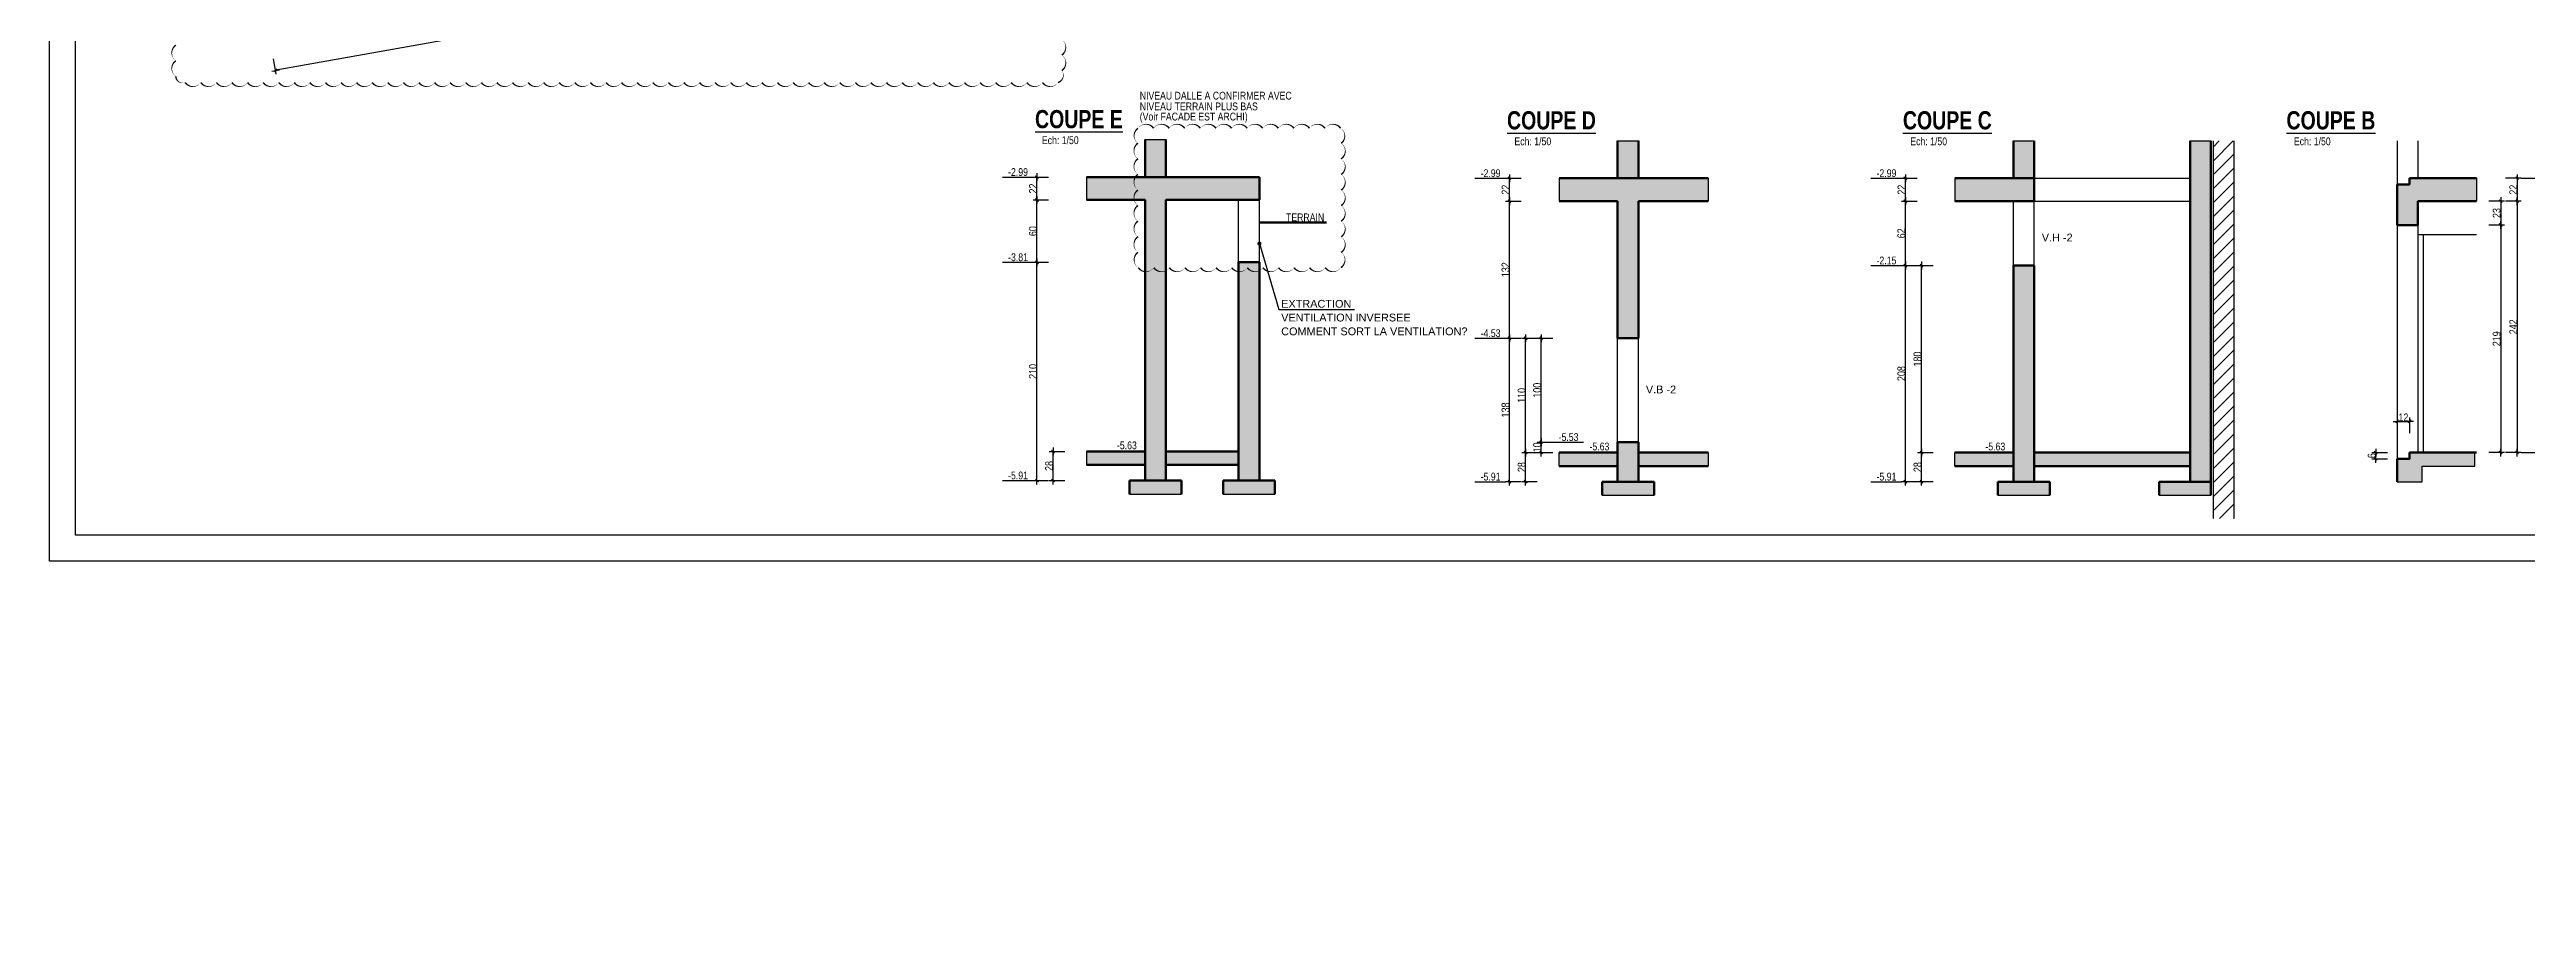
# Model space of a CAD drawing. Header units: millimetres. Extents: x -1921 to 5237, y 0 to 8595.
# Drawn here: x -1921 to 2846, y 0 to 1684 of the extents above; entities that cross this region are included whole.
import ezdxf
from ezdxf.enums import TextEntityAlignment as Align

# ---------------------------------------------------------------- set-up
doc = ezdxf.new("R2010")
doc.units = ezdxf.units.MM
for name, color, linetype in [('01_Cad_2', 5, 'Continuous'), ('01_cote_gen', 4, 'Continuous'), ('01_linteaux', 2, 'Continuous'), ('01_poch_BN', 9, 'Continuous'), ('01_poch_murs', 253, 'Continuous'), ('01_texte', 230, 'Continuous'), ('AA_COTES', 2, 'Continuous')]:
    doc.layers.add(name, color=color, linetype=linetype)
doc.layers.add('01_murs_coup', color=5, linetype='Continuous', lineweight=60)
doc.styles.add('ARIAL', font='arial.ttf')
doc.styles.add('impact', font='impact.ttf')
doc.styles.add('MATTE_TXT', font='arial.ttf')
doc.styles.add('STYLE2', font='ARIALN.TTF')
doc.dimstyles.new('JB25', dxfattribs={"dimscale": 0.1, "dimtxt": 150, "dimasz": 15, "dimexe": 0.1, "dimexo": 0.1, "dimgap": 0.09, "dimtad": 1, "dimdec": 1, "dimlfac": 0.5, "dimdsep": 46, "dimtxsty": 'STYLE2', "dimblk1": 'BOND_G', "dimblk2": 'BOND_D', "dimsah": 1, "dimcen": 1.5, "dimdle": 0.01, "dimse1": 1, "dimse2": 1, "dimclrd": 4, "dimclre": 2, "dimclrt": 6, "dimazin": 2, "dimtfac": 2.333333, "dimtdec": 1, "dimtix": 1, "dimtmove": 2, "dimatfit": 3, "dimldrblk": 'BOND_G', "dimfxl": 1, "dimtolj": 1, "dimtzin": 0, "dimarcsym": 0})
doc.dimstyles.new('JB50', dxfattribs={"dimscale": 0.1, "dimtxt": 150, "dimasz": 15, "dimexe": 0.1, "dimexo": 0.1, "dimgap": 0.09, "dimtad": 1, "dimdec": 1, "dimdsep": 46, "dimtxsty": 'STYLE2', "dimblk1": 'BOND_G', "dimblk2": 'BOND_D', "dimsah": 1, "dimcen": 1.5, "dimdle": 0.01, "dimse1": 1, "dimse2": 1, "dimclrd": 4, "dimclre": 2, "dimclrt": 6, "dimazin": 2, "dimtfac": 2.333333, "dimtdec": 1, "dimtix": 1, "dimtmove": 2, "dimatfit": 3, "dimldrblk": 'BOND_G', "dimfxl": 1, "dimtolj": 1, "dimtzin": 0, "dimarcsym": 0})

# ---------------------------------------------------------------- blocks, each defined once
blk = doc.blocks.new('BOND_G')
at = {"layer": 'AA_COTES', "color": 0}
for p, q in [((5, 0), (-5, 0)), ((1.8, 1.8), (-1.8, -1.8)), ((0, -5), (0, 15))]:
    blk.add_line(p, q, dxfattribs=at)
blk = doc.blocks.new('BOND_D')
at = {"layer": 'AA_COTES', "color": 0}
for p, q in [((5, 0), (-5, 0)), ((-1.8, -1.8), (1.8, 1.8)), ((0, 5), (0, -15))]:
    blk.add_line(p, q, dxfattribs=at)
blk = doc.blocks.new('*D293')
at = {"layer": '01_cote_gen', "color": 4, "lineweight": -2, "transparency": 16777216}
blk.add_line((-586, 1804.5), (-1484.8, 1644.1), dxfattribs=at)
at = {"layer": 'DEFPOINTS', "color": 0}
for p in [(-596.7, 1873), (-1498.5, 1712), (-1486.3, 1643.8)]:
    blk.add_point(p, dxfattribs=at)
at = {"layer": '01_cote_gen', "color": 4, "lineweight": -2, "transparency": 16777216, "xscale": 1.5, "yscale": 1.5, "zscale": 1.5}
for name, p, rotation in [('BOND_G', (-584.5, 1804.7), 10.11701883035009), ('BOND_D', (-1486.3, 1643.8), 190.11701883035)]:
    blk.add_blockref(name, p, dxfattribs=dict(at, rotation=rotation))
at = {"layer": '01_cote_gen', "color": 6, "transparency": 16777216, "insert": (-1036.7, 1731.8), "char_height": 15, "attachment_point": 5, "rotation": 10.117, "style": 'STYLE2'}
blk.add_mtext('\\A1;916', dxfattribs=at)
blk = doc.blocks.new('*D666')
at = {"layer": '01_cote_gen', "color": 4, "lineweight": -2, "transparency": 16777216}
blk.add_line((1681.7, 909.8), (1681.7, 1266.8), dxfattribs=at)
at = {"layer": 'DEFPOINTS', "color": 0}
for p in [(1681.7, 1268.3), (1858.9, 1268.3), (1858.9, 908.3)]:
    blk.add_point(p, dxfattribs=at)
at = {"layer": '01_cote_gen', "color": 4, "lineweight": -2, "transparency": 16777216, "xscale": 1.5, "yscale": 1.5, "zscale": 1.5}
for name, p, rotation in [('BOND_D', (1681.7, 1268.3), 90), ('BOND_G', (1681.7, 908.3), 270)]:
    blk.add_blockref(name, p, dxfattribs=dict(at, rotation=rotation))
at = {"layer": '01_cote_gen', "color": 6, "transparency": 16777216, "insert": (1674.1, 1088.3), "char_height": 15, "attachment_point": 5, "rotation": 90, "style": 'STYLE2'}
blk.add_mtext('\\A1;180', dxfattribs=at)
blk = doc.blocks.new('*D667')
at = {"layer": '01_cote_gen', "color": 4, "lineweight": -2, "transparency": 16777216}
blk.add_line((1650.7, 1269.8), (1650.7, 1390.8), dxfattribs=at)
at = {"layer": 'DEFPOINTS', "color": 0}
for p in [(1650.7, 1392.3), (1737.5, 1392.3), (1673.2, 1268.3)]:
    blk.add_point(p, dxfattribs=at)
at = {"layer": '01_cote_gen', "color": 4, "lineweight": -2, "transparency": 16777216, "xscale": 1.5, "yscale": 1.5, "zscale": 1.5}
for name, p, rotation in [('BOND_D', (1650.7, 1392.3), 90), ('BOND_G', (1650.7, 1268.3), 270)]:
    blk.add_blockref(name, p, dxfattribs=dict(at, rotation=rotation))
at = {"layer": '01_cote_gen', "color": 6, "transparency": 16777216, "insert": (1643, 1330.3), "char_height": 15, "attachment_point": 5, "rotation": 90, "style": 'STYLE2'}
blk.add_mtext('\\A1;62', dxfattribs=at)
blk = doc.blocks.new('*D668')
at = {"layer": '01_cote_gen', "color": 4, "lineweight": -2, "transparency": 16777216}
blk.add_line((1681.7, 853.8), (1681.7, 906.8), dxfattribs=at)
at = {"layer": 'DEFPOINTS', "color": 0}
for p in [(1681.7, 908.3), (1858.9, 908.3), (1858.9, 852.3)]:
    blk.add_point(p, dxfattribs=at)
at = {"layer": '01_cote_gen', "color": 4, "lineweight": -2, "transparency": 16777216, "xscale": 1.5, "yscale": 1.5, "zscale": 1.5}
for name, p, rotation in [('BOND_D', (1681.7, 908.3), 90), ('BOND_G', (1681.7, 852.3), 270)]:
    blk.add_blockref(name, p, dxfattribs=dict(at, rotation=rotation))
at = {"layer": '01_cote_gen', "color": 6, "transparency": 16777216, "insert": (1674.1, 880.3), "char_height": 15, "attachment_point": 5, "rotation": 90, "style": 'STYLE2'}
blk.add_mtext('\\A1;28', dxfattribs=at)
blk = doc.blocks.new('*D669')
at = {"layer": '01_cote_gen', "color": 4, "lineweight": -2, "transparency": 16777216}
blk.add_line((1650.7, 853.8), (1650.7, 1266.8), dxfattribs=at)
at = {"layer": 'DEFPOINTS', "color": 0}
for p in [(1650.7, 1268.3), (1858.9, 1268.3), (1828.9, 852.3)]:
    blk.add_point(p, dxfattribs=at)
at = {"layer": '01_cote_gen', "color": 4, "lineweight": -2, "transparency": 16777216, "xscale": 1.5, "yscale": 1.5, "zscale": 1.5}
for name, p, rotation in [('BOND_D', (1650.7, 1268.3), 90), ('BOND_G', (1650.7, 852.3), 270)]:
    blk.add_blockref(name, p, dxfattribs=dict(at, rotation=rotation))
at = {"layer": '01_cote_gen', "color": 6, "transparency": 16777216, "insert": (1643, 1060.3), "char_height": 15, "attachment_point": 5, "rotation": 90, "style": 'STYLE2'}
blk.add_mtext('\\A1;208', dxfattribs=at)
blk = doc.blocks.new('*D670')
at = {"layer": '01_cote_gen', "color": 4, "lineweight": -2, "transparency": 16777216}
blk.add_line((1650.7, 1393.8), (1650.7, 1434.8), dxfattribs=at)
at = {"layer": 'DEFPOINTS', "color": 0}
for p in [(1650.7, 1436.3), (1746.2, 1436.3), (1746.2, 1392.3)]:
    blk.add_point(p, dxfattribs=at)
at = {"layer": '01_cote_gen', "color": 4, "lineweight": -2, "transparency": 16777216, "xscale": 1.5, "yscale": 1.5, "zscale": 1.5}
for name, p, rotation in [('BOND_D', (1650.7, 1436.3), 90), ('BOND_G', (1650.7, 1392.3), 270)]:
    blk.add_blockref(name, p, dxfattribs=dict(at, rotation=rotation))
at = {"layer": '01_cote_gen', "color": 6, "transparency": 16777216, "insert": (1643.2, 1414.3), "char_height": 15, "attachment_point": 5, "rotation": 90, "style": 'STYLE2'}
blk.add_mtext('\\A1;22', dxfattribs=at)
blk = doc.blocks.new('*D671')
at = {"layer": '01_cote_gen', "color": 4, "lineweight": -2, "transparency": 16777216}
blk.add_line((2828.3, 1434.8), (2828.3, 1393.8), dxfattribs=at)
at = {"layer": 'DEFPOINTS', "color": 0}
for p in [(2749.9, 1436.3), (2749.9, 1392.3), (2828.3, 1392.3)]:
    blk.add_point(p, dxfattribs=at)
at = {"layer": '01_cote_gen', "color": 4, "lineweight": -2, "transparency": 16777216, "xscale": 1.5, "yscale": 1.5, "zscale": 1.5}
for name, p, rotation in [('BOND_G', (2828.3, 1436.3), 90), ('BOND_D', (2828.3, 1392.3), 270)]:
    blk.add_blockref(name, p, dxfattribs=dict(at, rotation=rotation))
at = {"layer": '01_cote_gen', "color": 6, "transparency": 16777216, "insert": (2820.8, 1414.3), "char_height": 15, "attachment_point": 5, "rotation": 90, "style": 'STYLE2'}
blk.add_mtext('\\A1;22', dxfattribs=at)
blk = doc.blocks.new('*D672')
at = {"layer": '01_cote_gen', "color": 4, "lineweight": -2, "transparency": 16777216}
blk.add_line((2828.3, 1390.8), (2828.3, 909.8), dxfattribs=at)
at = {"layer": 'DEFPOINTS', "color": 0}
for p in [(2805.8, 1392.3), (2749.9, 908.3), (2828.3, 908.3)]:
    blk.add_point(p, dxfattribs=at)
at = {"layer": '01_cote_gen', "color": 4, "lineweight": -2, "transparency": 16777216, "xscale": 1.5, "yscale": 1.5, "zscale": 1.5}
for name, p, rotation in [('BOND_G', (2828.3, 1392.3), 90), ('BOND_D', (2828.3, 908.3), 270)]:
    blk.add_blockref(name, p, dxfattribs=dict(at, rotation=rotation))
at = {"layer": '01_cote_gen', "color": 6, "transparency": 16777216, "insert": (2820.8, 1150.3), "char_height": 15, "attachment_point": 5, "rotation": 90, "style": 'STYLE2'}
blk.add_mtext('\\A1;242', dxfattribs=at)
blk = doc.blocks.new('*D673')
at = {"layer": '01_cote_gen', "color": 4, "lineweight": -2, "transparency": 16777216}
blk.add_line((2796.5, 1390.8), (2796.5, 1347.8), dxfattribs=at)
at = {"layer": 'DEFPOINTS', "color": 0}
for p in [(2637.2, 1392.3), (2637.2, 1346.3), (2796.5, 1346.3)]:
    blk.add_point(p, dxfattribs=at)
at = {"layer": '01_cote_gen', "color": 4, "lineweight": -2, "transparency": 16777216, "xscale": 1.5, "yscale": 1.5, "zscale": 1.5}
for name, p, rotation in [('BOND_G', (2796.5, 1392.3), 90), ('BOND_D', (2796.5, 1346.3), 270)]:
    blk.add_blockref(name, p, dxfattribs=dict(at, rotation=rotation))
at = {"layer": '01_cote_gen', "color": 6, "transparency": 16777216, "insert": (2788.8, 1369.3), "char_height": 15, "attachment_point": 5, "rotation": 90, "style": 'STYLE2'}
blk.add_mtext('\\A1;23', dxfattribs=at)
blk = doc.blocks.new('*D674')
at = {"layer": '01_cote_gen', "color": 4, "lineweight": -2, "transparency": 16777216}
blk.add_line((2796.5, 1344.8), (2796.5, 909.8), dxfattribs=at)
at = {"layer": 'DEFPOINTS', "color": 0}
for p in [(2774, 1346.3), (2749.9, 908.3), (2796.5, 908.3)]:
    blk.add_point(p, dxfattribs=at)
at = {"layer": '01_cote_gen', "color": 4, "lineweight": -2, "transparency": 16777216, "xscale": 1.5, "yscale": 1.5, "zscale": 1.5}
for name, p, rotation in [('BOND_G', (2796.5, 1346.3), 90), ('BOND_D', (2796.5, 908.3), 270)]:
    blk.add_blockref(name, p, dxfattribs=dict(at, rotation=rotation))
at = {"layer": '01_cote_gen', "color": 6, "transparency": 16777216, "insert": (2788.8, 1127.3), "char_height": 15, "attachment_point": 5, "rotation": 90, "style": 'STYLE2'}
blk.add_mtext('\\A1;219', dxfattribs=at)
blk = doc.blocks.new('*D675')
at = {"layer": '01_cote_gen', "color": 4, "lineweight": -2, "transparency": 16777216}
blk.add_line((2598.7, 968.4), (2619.7, 968.4), dxfattribs=at)
at = {"layer": 'DEFPOINTS', "color": 0}
for p in [(2621.2, 968.4), (2621.2, 908.3), (2597.2, 896.3)]:
    blk.add_point(p, dxfattribs=at)
at = {"layer": '01_cote_gen', "color": 4, "lineweight": -2, "transparency": 16777216, "xscale": 1.5, "yscale": 1.5, "zscale": 1.5, "rotation": 180}
blk.add_blockref('BOND_G', (2597.2, 968.4), dxfattribs=at)
at = {"layer": '01_cote_gen', "color": 4, "lineweight": -2, "transparency": 16777216, "xscale": 1.5, "yscale": 1.5, "zscale": 1.5}
blk.add_blockref('BOND_D', (2621.2, 968.4), dxfattribs=at)
at = {"layer": '01_cote_gen', "color": 6, "transparency": 16777216, "insert": (2609.2, 976), "char_height": 15, "attachment_point": 5, "style": 'STYLE2'}
blk.add_mtext('\\A1;12', dxfattribs=at)
blk = doc.blocks.new('*D676')
at = {"layer": '01_cote_gen', "color": 4, "lineweight": -2, "transparency": 16777216}
blk.add_line((2556, 897.8), (2556, 906.8), dxfattribs=at)
at = {"layer": 'DEFPOINTS', "color": 0}
for p in [(2556, 908.3), (2621.2, 908.3), (2621.2, 896.3)]:
    blk.add_point(p, dxfattribs=at)
at = {"layer": '01_cote_gen', "color": 4, "lineweight": -2, "transparency": 16777216, "xscale": 1.5, "yscale": 1.5, "zscale": 1.5}
for name, p, rotation in [('BOND_D', (2556, 908.3), 90), ('BOND_G', (2556, 896.3), 270)]:
    blk.add_blockref(name, p, dxfattribs=dict(at, rotation=rotation))
at = {"layer": '01_cote_gen', "color": 6, "transparency": 16777216, "insert": (2548.3, 902.3), "char_height": 15, "attachment_point": 5, "rotation": 90, "style": 'STYLE2'}
blk.add_mtext('\\A1;6', dxfattribs=at)
blk = doc.blocks.new('*D679')
at = {"layer": '01_cote_gen', "color": 4, "lineweight": -2, "transparency": 16777216}
blk.add_line((919.8, 909.8), (919.8, 1126.8), dxfattribs=at)
at = {"layer": 'DEFPOINTS', "color": 0}
for p in [(919.8, 1128.3), (1096.9, 1128.3), (1096.9, 908.3)]:
    blk.add_point(p, dxfattribs=at)
at = {"layer": '01_cote_gen', "color": 4, "lineweight": -2, "transparency": 16777216, "xscale": 1.5, "yscale": 1.5, "zscale": 1.5}
for name, p, rotation in [('BOND_D', (919.8, 1128.3), 90), ('BOND_G', (919.8, 908.3), 270)]:
    blk.add_blockref(name, p, dxfattribs=dict(at, rotation=rotation))
at = {"layer": '01_cote_gen', "color": 6, "transparency": 16777216, "insert": (912.1, 1018.3), "char_height": 15, "attachment_point": 5, "rotation": 90, "style": 'STYLE2'}
blk.add_mtext('\\A1;110', dxfattribs=at)
blk = doc.blocks.new('*D680')
at = {"layer": '01_cote_gen', "color": 4, "lineweight": -2, "transparency": 16777216}
blk.add_line((888.8, 1129.8), (888.8, 1390.8), dxfattribs=at)
at = {"layer": 'DEFPOINTS', "color": 0}
for p in [(888.8, 1392.3), (975.6, 1392.3), (911.3, 1128.3)]:
    blk.add_point(p, dxfattribs=at)
at = {"layer": '01_cote_gen', "color": 4, "lineweight": -2, "transparency": 16777216, "xscale": 1.5, "yscale": 1.5, "zscale": 1.5}
for name, p, rotation in [('BOND_D', (888.8, 1392.3), 90), ('BOND_G', (888.8, 1128.3), 270)]:
    blk.add_blockref(name, p, dxfattribs=dict(at, rotation=rotation))
at = {"layer": '01_cote_gen', "color": 6, "transparency": 16777216, "insert": (881.1, 1260.3), "char_height": 15, "attachment_point": 5, "rotation": 90, "style": 'STYLE2'}
blk.add_mtext('\\A1;132', dxfattribs=at)
blk = doc.blocks.new('*D681')
at = {"layer": '01_cote_gen', "color": 4, "lineweight": -2, "transparency": 16777216}
blk.add_line((919.8, 853.8), (919.8, 906.8), dxfattribs=at)
at = {"layer": 'DEFPOINTS', "color": 0}
for p in [(919.8, 908.3), (1096.9, 908.3), (1096.9, 852.3)]:
    blk.add_point(p, dxfattribs=at)
at = {"layer": '01_cote_gen', "color": 4, "lineweight": -2, "transparency": 16777216, "xscale": 1.5, "yscale": 1.5, "zscale": 1.5}
for name, p, rotation in [('BOND_D', (919.8, 908.3), 90), ('BOND_G', (919.8, 852.3), 270)]:
    blk.add_blockref(name, p, dxfattribs=dict(at, rotation=rotation))
at = {"layer": '01_cote_gen', "color": 6, "transparency": 16777216, "insert": (912.1, 880.3), "char_height": 15, "attachment_point": 5, "rotation": 90, "style": 'STYLE2'}
blk.add_mtext('\\A1;28', dxfattribs=at)
blk = doc.blocks.new('*D682')
at = {"layer": '01_cote_gen', "color": 4, "lineweight": -2, "transparency": 16777216}
blk.add_line((888.8, 853.8), (888.8, 1126.8), dxfattribs=at)
at = {"layer": 'DEFPOINTS', "color": 0}
for p in [(888.8, 1128.3), (1096.9, 1128.3), (1066.9, 852.3)]:
    blk.add_point(p, dxfattribs=at)
at = {"layer": '01_cote_gen', "color": 4, "lineweight": -2, "transparency": 16777216, "xscale": 1.5, "yscale": 1.5, "zscale": 1.5}
for name, p, rotation in [('BOND_D', (888.8, 1128.3), 90), ('BOND_G', (888.8, 852.3), 270)]:
    blk.add_blockref(name, p, dxfattribs=dict(at, rotation=rotation))
at = {"layer": '01_cote_gen', "color": 6, "transparency": 16777216, "insert": (881.1, 990.3), "char_height": 15, "attachment_point": 5, "rotation": 90, "style": 'STYLE2'}
blk.add_mtext('\\A1;138', dxfattribs=at)
blk = doc.blocks.new('*D683')
at = {"layer": '01_cote_gen', "color": 4, "lineweight": -2, "transparency": 16777216}
blk.add_line((888.8, 1393.8), (888.8, 1434.8), dxfattribs=at)
at = {"layer": 'DEFPOINTS', "color": 0}
for p in [(888.8, 1436.3), (984.2, 1436.3), (984.2, 1392.3)]:
    blk.add_point(p, dxfattribs=at)
at = {"layer": '01_cote_gen', "color": 4, "lineweight": -2, "transparency": 16777216, "xscale": 1.5, "yscale": 1.5, "zscale": 1.5}
for name, p, rotation in [('BOND_D', (888.8, 1436.3), 90), ('BOND_G', (888.8, 1392.3), 270)]:
    blk.add_blockref(name, p, dxfattribs=dict(at, rotation=rotation))
at = {"layer": '01_cote_gen', "color": 6, "transparency": 16777216, "insert": (881.2, 1414.3), "char_height": 15, "attachment_point": 5, "rotation": 90, "style": 'STYLE2'}
blk.add_mtext('\\A1;22', dxfattribs=at)
blk = doc.blocks.new('*D684')
at = {"layer": '01_cote_gen', "color": 4, "lineweight": -2, "transparency": 16777216}
blk.add_line((949.7, 909.8), (949.7, 926.8), dxfattribs=at)
at = {"layer": 'DEFPOINTS', "color": 0}
for p in [(949.7, 928.3), (1030.6, 908.3), (1096.9, 928.3)]:
    blk.add_point(p, dxfattribs=at)
at = {"layer": '01_cote_gen', "color": 4, "lineweight": -2, "transparency": 16777216, "xscale": 1.5, "yscale": 1.5, "zscale": 1.5}
for name, p, rotation in [('BOND_D', (949.7, 928.3), 90), ('BOND_G', (949.7, 908.3), 270)]:
    blk.add_blockref(name, p, dxfattribs=dict(at, rotation=rotation))
at = {"layer": '01_cote_gen', "color": 6, "transparency": 16777216, "insert": (942, 918.3), "char_height": 15, "attachment_point": 5, "rotation": 90, "style": 'STYLE2'}
blk.add_mtext('\\A1;10', dxfattribs=at)
blk = doc.blocks.new('*D685')
at = {"layer": '01_cote_gen', "color": 4, "lineweight": -2, "transparency": 16777216}
blk.add_line((949.7, 929.8), (949.7, 1126.8), dxfattribs=at)
at = {"layer": 'DEFPOINTS', "color": 0}
for p in [(942.3, 1128.3), (949.7, 1128.3), (972.2, 928.3)]:
    blk.add_point(p, dxfattribs=at)
at = {"layer": '01_cote_gen', "color": 4, "lineweight": -2, "transparency": 16777216, "xscale": 1.5, "yscale": 1.5, "zscale": 1.5}
for name, p, rotation in [('BOND_D', (949.7, 1128.3), 90), ('BOND_G', (949.7, 928.3), 270)]:
    blk.add_blockref(name, p, dxfattribs=dict(at, rotation=rotation))
at = {"layer": '01_cote_gen', "color": 6, "transparency": 16777216, "insert": (942, 1028.3), "char_height": 15, "attachment_point": 5, "rotation": 90, "style": 'STYLE2'}
blk.add_mtext('\\A1;100', dxfattribs=at)
blk = doc.blocks.new('*D686')
at = {"layer": '01_cote_gen', "color": 4, "lineweight": -2, "transparency": 16777216}
blk.add_line((-20.8, 1276), (-20.8, 1393), dxfattribs=at)
at = {"layer": 'DEFPOINTS', "color": 0}
for p in [(-20.8, 1394.5), (66, 1394.5), (1.7, 1274.5)]:
    blk.add_point(p, dxfattribs=at)
at = {"layer": '01_cote_gen', "color": 4, "lineweight": -2, "transparency": 16777216, "xscale": 1.5, "yscale": 1.5, "zscale": 1.5}
for name, p, rotation in [('BOND_D', (-20.8, 1394.5), 90), ('BOND_G', (-20.8, 1274.5), 270)]:
    blk.add_blockref(name, p, dxfattribs=dict(at, rotation=rotation))
at = {"layer": '01_cote_gen', "color": 6, "transparency": 16777216, "insert": (-28.5, 1334.5), "char_height": 15, "attachment_point": 5, "rotation": 90, "style": 'STYLE2'}
blk.add_mtext('\\A1;60', dxfattribs=at)
blk = doc.blocks.new('*D687')
at = {"layer": '01_cote_gen', "color": 4, "lineweight": -2, "transparency": 16777216}
blk.add_line((10.2, 856), (10.2, 909), dxfattribs=at)
at = {"layer": 'DEFPOINTS', "color": 0}
for p in [(10.2, 910.5), (187.4, 910.5), (187.4, 854.5)]:
    blk.add_point(p, dxfattribs=at)
at = {"layer": '01_cote_gen', "color": 4, "lineweight": -2, "transparency": 16777216, "xscale": 1.5, "yscale": 1.5, "zscale": 1.5}
for name, p, rotation in [('BOND_D', (10.2, 910.5), 90), ('BOND_G', (10.2, 854.5), 270)]:
    blk.add_blockref(name, p, dxfattribs=dict(at, rotation=rotation))
at = {"layer": '01_cote_gen', "color": 6, "transparency": 16777216, "insert": (2.6, 882.5), "char_height": 15, "attachment_point": 5, "rotation": 90, "style": 'STYLE2'}
blk.add_mtext('\\A1;28', dxfattribs=at)
blk = doc.blocks.new('*D688')
at = {"layer": '01_cote_gen', "color": 4, "lineweight": -2, "transparency": 16777216}
blk.add_line((-20.8, 856), (-20.8, 1273), dxfattribs=at)
at = {"layer": 'DEFPOINTS', "color": 0}
for p in [(-20.8, 1274.5), (187.4, 1274.5), (157.4, 854.5)]:
    blk.add_point(p, dxfattribs=at)
at = {"layer": '01_cote_gen', "color": 4, "lineweight": -2, "transparency": 16777216, "xscale": 1.5, "yscale": 1.5, "zscale": 1.5}
for name, p, rotation in [('BOND_D', (-20.8, 1274.5), 90), ('BOND_G', (-20.8, 854.5), 270)]:
    blk.add_blockref(name, p, dxfattribs=dict(at, rotation=rotation))
at = {"layer": '01_cote_gen', "color": 6, "transparency": 16777216, "insert": (-28.5, 1064.5), "char_height": 15, "attachment_point": 5, "rotation": 90, "style": 'STYLE2'}
blk.add_mtext('\\A1;210', dxfattribs=at)
blk = doc.blocks.new('*D689')
at = {"layer": '01_cote_gen', "color": 4, "lineweight": -2, "transparency": 16777216}
blk.add_line((-20.8, 1396), (-20.8, 1437), dxfattribs=at)
at = {"layer": 'DEFPOINTS', "color": 0}
for p in [(-20.8, 1438.5), (74.7, 1438.5), (74.7, 1394.5)]:
    blk.add_point(p, dxfattribs=at)
at = {"layer": '01_cote_gen', "color": 4, "lineweight": -2, "transparency": 16777216, "xscale": 1.5, "yscale": 1.5, "zscale": 1.5}
for name, p, rotation in [('BOND_D', (-20.8, 1438.5), 90), ('BOND_G', (-20.8, 1394.5), 270)]:
    blk.add_blockref(name, p, dxfattribs=dict(at, rotation=rotation))
at = {"layer": '01_cote_gen', "color": 6, "transparency": 16777216, "insert": (-28.3, 1416.5), "char_height": 15, "attachment_point": 5, "rotation": 90, "style": 'STYLE2'}
blk.add_mtext('\\A1;22', dxfattribs=at)
blk = doc.blocks.new('*D778')
at = {"layer": '01_cote_gen', "color": 4, "lineweight": -2, "transparency": 16777216}
for p, q in [((1261.4, 5991.9), (1259.9, 5991.9)), ((1277.9, 5991.9), (1262.9, 5991.9)), ((1279.4, 5991.9), (1280.9, 5991.9))]:
    blk.add_line(p, q, dxfattribs=at)
at = {"layer": 'DEFPOINTS', "color": 0}
for p in [(1262.9, 5991.9), (1262.9, 5984.4), (1277.9, 0)]:
    blk.add_point(p, dxfattribs=at)
at = {"layer": '01_cote_gen', "color": 4, "lineweight": -2, "transparency": 16777216, "xscale": 1.5, "yscale": 1.5, "zscale": 1.5}
blk.add_blockref('BOND_D', (1262.9, 5991.9), dxfattribs=at)
at = {"layer": '01_cote_gen', "color": 4, "lineweight": -2, "transparency": 16777216, "xscale": 1.5, "yscale": 1.5, "zscale": 1.5, "rotation": 180}
blk.add_blockref('BOND_G', (1277.9, 5991.9), dxfattribs=at)
at = {"layer": '01_cote_gen', "color": 6, "transparency": 16777216, "insert": (1270.4, 5999.6), "char_height": 15, "attachment_point": 5, "style": 'STYLE2'}
blk.add_mtext('\\A1;15', dxfattribs=at)

msp = doc.modelspace()

# ---------------------------------------------------------------- hatches: boundary and pattern name
at = {"layer": '01_poch_BN'}
h = msp.add_hatch(dxfattribs=at)
h.set_pattern_fill('ANSI31', color=256, scale=6)
h.set_pattern_definition([(45, (-41147.046, 43643.463), (-13.470384, 13.470384), [])])
h.paths.add_polyline_path([(2282.87, 1508.43), (2242.87, 1508.43), (2242.87, 781.47), (2282.87, 781.47)])
at = {"layer": '01_poch_murs'}
h = msp.add_hatch(color=256, dxfattribs=at)
h.dxf.hatch_style = 1
h.paths.add_polyline_path([(407.37, 1438.51), (74.66, 1438.51), (74.66, 1394.51), (187.37, 1394.51), (187.37, 854.51), (227.37, 854.51), (227.37, 1394.51), (407.37, 1394.51)])
h.paths.add_polyline_path([(227.37, 1510.66), (187.37, 1510.66), (187.37, 1438.51), (227.37, 1438.51)])
h.paths.add_polyline_path([(187.37, 910.51), (74.66, 910.51), (74.66, 884.51), (187.37, 884.51)])
h.paths.add_polyline_path([(367.37, 910.51), (227.37, 910.51), (227.37, 884.51), (367.37, 884.51)], flags=17)
h.paths.add_polyline_path([(257.37, 854.51), (157.37, 854.51), (157.37, 828.52), (257.37, 828.52)])
h.paths.add_polyline_path([(437.37, 854.51), (337.37, 854.51), (337.37, 828.52), (437.37, 828.52)])
h.paths.add_polyline_path([(407.37, 1274.51), (367.37, 1274.51), (367.37, 854.51), (407.37, 854.51)], flags=17)
h = msp.add_hatch(color=256, dxfattribs=at)
h.dxf.hatch_style = 1
h.paths.add_polyline_path([(1136.91, 1508.43), (1096.91, 1508.43), (1096.91, 1436.28), (1136.91, 1436.28)])
h.paths.add_polyline_path([(1271.28, 1436.28), (984.2, 1436.28), (984.2, 1392.28), (1096.91, 1392.28), (1096.91, 1128.28), (1136.91, 1128.28), (1136.91, 1392.28), (1271.28, 1392.28)])
h.paths.add_polyline_path([(1136.91, 928.28), (1096.91, 928.28), (1096.91, 852.28), (1136.91, 852.28)])
h.paths.add_polyline_path([(1096.91, 908.28), (984.2, 908.28), (984.2, 882.28), (1096.91, 882.28)])
h.paths.add_polyline_path([(1166.91, 852.28), (1066.91, 852.28), (1066.91, 826.29), (1166.91, 826.29)])
h.paths.add_polyline_path([(1271.28, 908.28), (1136.91, 908.28), (1136.91, 882.28), (1271.28, 882.28)])
h = msp.add_hatch(color=256, dxfattribs=at)
h.dxf.hatch_style = 1
h.paths.add_polyline_path([(1898.87, 1436.28), (1746.16, 1436.28), (1746.16, 1392.28), (1898.87, 1392.28)])
h.paths.add_polyline_path([(1898.87, 1508.43), (1858.87, 1508.43), (1858.87, 1436.28), (1898.87, 1436.28)])
h.paths.add_polyline_path([(1898.87, 1268.28), (1858.87, 1268.28), (1858.87, 852.28), (1898.87, 852.28)])
h.paths.add_polyline_path([(1928.87, 852.28), (1828.87, 852.28), (1828.87, 826.29), (1928.87, 826.29)])
h.paths.add_polyline_path([(2198.87, 908.28), (1898.87, 908.28), (1898.87, 882.28), (2198.87, 882.28)])
h.paths.add_polyline_path([(2238.87, 1508.43), (2198.87, 1508.43), (2198.87, 852.28), (2238.87, 852.28)])
h.paths.add_polyline_path([(2238.87, 852.28), (2198.87, 852.28), (2138.87, 852.28), (2138.87, 826.29), (2238.87, 826.29)])
h.paths.add_polyline_path([(2749.87, 1436.28), (2621.15, 1436.28), (2621.15, 1424.28), (2597.15, 1424.28), (2597.15, 1346.28), (2637.15, 1346.28), (2637.15, 1392.28), (2749.87, 1392.28)])
h.paths.add_polyline_path([(2746.99, 908.28), (2637.15, 908.28), (2621.15, 908.28), (2621.15, 896.28), (2597.15, 896.28), (2597.15, 852.28), (2645.4, 852.28), (2645.4, 881.95), (2746.99, 881.95)])
h = msp.add_hatch(color=256, dxfattribs=at)
h.dxf.hatch_style = 1
h.paths.add_polyline_path([(1858.87, 908.28), (1746.16, 908.28), (1746.16, 882.28), (1858.87, 882.28)])

# ---------------------------------------------------------------- linework, layer by layer
at = {"layer": '01_Cad_2'}
for p, q in [((-1921.32, 699.27), (-1921.32, 4899.27)), ((3311.31, 699.27), (-1921.32, 699.27))]:
    msp.add_line(p, q, dxfattribs=at)
at = {"layer": '01_Cad_2', "color": 2}
for p, q in [((-1871.32, 749.27), (-1871.32, 4849.27)), ((2968.68, 749.27), (-1871.32, 749.27))]:
    msp.add_line(p, q, dxfattribs=at)
at = {"layer": '01_linteaux'}
for p, q in [((2242.87, 1508.43), (2242.87, 781.47)), ((2282.87, 1508.43), (2282.87, 781.47)), ((2597.15, 1508.43), (2597.15, 1424.28)), ((2637.15, 1508.43), (2637.15, 1436.28)), ((1898.87, 1436.28), (2198.87, 1436.28)), ((367.37, 1274.51), (367.37, 1394.51)), ((407.37, 1274.51), (407.37, 1394.51)), ((1858.87, 1268.28), (1858.87, 1392.28)), ((1898.87, 1392.28), (2198.87, 1392.28)), ((1898.87, 1268.28), (1898.87, 1392.28)), ((2597.15, 1346.28), (2597.15, 896.28)), ((2637.15, 1346.28), (2637.15, 908.28)), ((2647.15, 1328.28), (2647.15, 908.28)), ((1096.91, 928.28), (1096.91, 1128.28)), ((1136.91, 928.28), (1136.91, 1128.28))]:
    msp.add_line(p, q, dxfattribs=at)
msp.add_lwpolyline([(2637.15, 1328.28), (2749.87, 1328.28)], dxfattribs=at)
at = {"layer": '01_murs_coup'}
for p, q in [((187.37, 1510.66), (187.37, 1438.51)), ((227.37, 1510.66), (227.37, 1438.51)), ((1096.91, 1508.43), (1096.91, 1436.28)), ((1136.91, 1508.43), (1136.91, 1436.28)), ((1858.87, 1508.43), (1858.87, 1436.28)), ((1898.87, 1508.43), (1898.87, 1392.28)), ((2198.87, 1508.43), (2198.87, 852.28)), ((2238.87, 1508.43), (2238.87, 852.28)), ((407.37, 1438.51), (74.66, 1438.51)), ((407.37, 1438.51), (407.37, 1394.51)), ((1271.28, 1436.28), (984.2, 1436.28)), ((1898.87, 1436.28), (1746.16, 1436.28)), ((2621.15, 1436.28), (2749.87, 1436.28)), ((2621.15, 1436.28), (2621.15, 1424.28)), ((187.37, 1394.51), (74.66, 1394.51)), ((187.37, 854.51), (187.37, 1394.51)), ((407.37, 1394.51), (227.37, 1394.51)), ((227.37, 854.51), (227.37, 1394.51)), ((1096.91, 1392.28), (984.2, 1392.28)), ((1096.91, 1128.28), (1096.91, 1392.28)), ((1271.28, 1392.28), (1136.91, 1392.28)), ((1136.91, 1128.28), (1136.91, 1392.28)), ((1898.87, 1392.28), (1746.16, 1392.28)), ((2597.15, 1424.28), (2621.15, 1424.28)), ((2597.15, 1424.28), (2597.15, 1346.28)), ((2637.15, 1392.28), (2749.87, 1392.28)), ((2637.15, 1346.28), (2637.15, 1392.28)), ((407.37, 1351.1), (536.46, 1351.1)), ((2637.15, 1346.28), (2597.15, 1346.28)), ((407.37, 1274.51), (367.37, 1274.51)), ((367.37, 854.51), (367.37, 1274.51)), ((407.37, 854.51), (407.37, 1274.51)), ((1858.87, 1268.28), (1858.87, 852.28)), ((1858.87, 1268.28), (1898.87, 1268.28)), ((1898.87, 1268.28), (1898.87, 852.28)), ((1096.91, 1128.28), (1136.91, 1128.28)), ((187.37, 910.51), (74.66, 910.51)), ((227.37, 910.51), (367.37, 910.51)), ((1096.91, 908.28), (984.2, 908.28)), ((1096.91, 928.28), (1096.91, 852.28)), ((1136.91, 928.28), (1096.91, 928.28)), ((1136.91, 928.28), (1136.91, 852.28)), ((1136.91, 908.28), (1271.28, 908.28)), ((1858.87, 908.28), (1746.16, 908.28)), ((1898.87, 908.28), (2198.87, 908.28)), ((187.37, 884.51), (74.66, 884.51)), ((227.37, 884.51), (367.37, 884.51)), ((1096.91, 882.28), (984.2, 882.28)), ((1136.91, 882.28), (1271.28, 882.28)), ((1858.87, 882.28), (1746.16, 882.28)), ((1898.87, 882.28), (2198.87, 882.28)), ((157.37, 854.51), (157.37, 828.52)), ((257.37, 854.51), (157.37, 854.51)), ((257.37, 854.51), (257.37, 828.52)), ((337.37, 854.51), (337.37, 828.52)), ((437.37, 854.51), (337.37, 854.51)), ((437.37, 854.51), (437.37, 828.52)), ((1066.91, 852.28), (1066.91, 826.29)), ((1166.91, 852.28), (1066.91, 852.28)), ((1166.91, 852.28), (1166.91, 826.29)), ((1828.87, 852.28), (1828.87, 826.29)), ((1928.87, 852.28), (1828.87, 852.28)), ((1928.87, 852.28), (1928.87, 826.29)), ((2138.87, 852.28), (2238.87, 852.28)), ((2138.87, 852.28), (2138.87, 826.29)), ((2238.87, 852.28), (2238.87, 826.29))]:
    msp.add_line(p, q, dxfattribs=at)
for points in [[(2621.15, 908.28), (2621.15, 896.28), (2597.15, 896.28)], [(2621.15, 908.28), (2637.15, 908.28), (2749.87, 908.28)], [(2597.15, 852.28), (2597.15, 896.28)]]:
    msp.add_lwpolyline(points, dxfattribs=at)
at = {"layer": '01_poch_murs'}
for p, q in [((187.37, 1510.66), (227.37, 1510.66)), ((1096.91, 1508.43), (1136.91, 1508.43)), ((1858.87, 1508.43), (1898.87, 1508.43)), ((2198.87, 1508.43), (2238.87, 1508.43)), ((74.66, 1438.51), (74.66, 1394.51)), ((984.2, 1436.28), (984.2, 1392.28)), ((1271.28, 1436.28), (1271.28, 1392.28)), ((1746.16, 1436.28), (1746.16, 1392.28)), ((2749.87, 1436.28), (2749.87, 1392.28)), ((74.66, 910.51), (74.66, 884.51)), ((984.2, 882.28), (984.2, 908.28)), ((1271.28, 908.28), (1271.28, 882.28)), ((1746.16, 882.28), (1746.16, 908.28)), ((2746.99, 881.95), (2746.99, 908.28)), ((2645.4, 852.28), (2645.4, 881.95)), ((2645.4, 881.95), (2746.99, 881.95)), ((157.37, 828.52), (257.37, 828.52)), ((337.37, 828.52), (437.37, 828.52)), ((1066.91, 826.29), (1166.91, 826.29)), ((1828.87, 826.29), (1928.87, 826.29)), ((2138.87, 826.29), (2238.87, 826.29)), ((2597.15, 852.28), (2645.4, 852.28))]:
    msp.add_line(p, q, dxfattribs=at)
at = {"layer": '01_texte'}
for p, q in [((-87.4, 1438.51), (-28.29, 1438.51)), ((822.14, 1436.28), (881.25, 1436.28)), ((1584.1, 1436.28), (1643.21, 1436.28)), ((2835.79, 1436.28), (2888.49, 1436.28)), ((407.37, 1310.65), (444.62, 1183.58)), ((-87.4, 1274.51), (-28.29, 1274.51)), ((1584.1, 1268.28), (1643.21, 1268.28)), ((444.62, 1183.58), (590.65, 1183.58)), ((822.14, 1128.28), (881.25, 1128.28)), ((972.2, 928.28), (1031.31, 928.28)), ((2835.79, 908.28), (2888.49, 908.28)), ((-87.4, 854.51), (-28.29, 854.51)), ((822.14, 852.28), (881.25, 852.28)), ((1584.1, 852.28), (1643.21, 852.28))]:
    msp.add_line(p, q, dxfattribs=at)
msp.add_lwpolyline([(27, 1703.4, 0, 3, -0.5205671), (27, 1673.4, 0, 3, -0.5205671), (27, 1643.4, 0, 3, -0.5205671), (19.83, 1620.56, 0, 3, -0.5205671), (-10.17, 1620.56, 0, 3, -0.5205671), (-40.17, 1620.56, 0, 3, -0.5205671), (-70.17, 1620.56, 0, 3, -0.5205671), (-100.17, 1620.56, 0, 3, -0.5205671), (-130.17, 1620.56, 0, 3, -0.5205671), (-160.17, 1620.56, 0, 3, -0.5205671), (-190.17, 1620.56, 0, 3, -0.5205671), (-220.17, 1620.56, 0, 3, -0.5205671), (-250.17, 1620.56, 0, 3, -0.5205671), (-280.17, 1620.56, 0, 3, -0.5205671), (-310.17, 1620.56, 0, 3, -0.5205671), (-340.17, 1620.56, 0, 3, -0.5205671), (-370.17, 1620.56, 0, 3, -0.5205671), (-400.17, 1620.56, 0, 3, -0.5205671), (-430.17, 1620.56, 0, 3, -0.5205671), (-460.17, 1620.56, 0, 3, -0.5205671), (-490.17, 1620.56, 0, 3, -0.5205671), (-520.17, 1620.56, 0, 3, -0.5205671), (-550.17, 1620.56, 0, 3, -0.5205671), (-580.17, 1620.56, 0, 3, -0.5205671), (-610.17, 1620.56, 0, 3, -0.5205671), (-640.17, 1620.56, 0, 3, -0.5205671), (-670.17, 1620.56, 0, 3, -0.5205671), (-700.17, 1620.56, 0, 3, -0.5205671), (-730.17, 1620.56, 0, 3, -0.5205671), (-760.17, 1620.56, 0, 3, -0.5205671), (-790.17, 1620.56, 0, 3, -0.5205671), (-820.17, 1620.56, 0, 3, -0.5205671), (-850.17, 1620.56, 0, 3, -0.5205671), (-880.17, 1620.56, 0, 3, -0.5205671), (-910.17, 1620.56, 0, 3, -0.5205671), (-940.17, 1620.56, 0, 3, -0.5205671), (-970.17, 1620.56, 0, 3, -0.5205671), (-1000.17, 1620.56, 0, 3, -0.5205671), (-1030.17, 1620.56, 0, 3, -0.5205671), (-1060.17, 1620.56, 0, 3, -0.5205671), (-1090.17, 1620.56, 0, 3, -0.5205671), (-1120.17, 1620.56, 0, 3, -0.5205671), (-1150.17, 1620.56, 0, 3, -0.5205671), (-1180.17, 1620.56, 0, 3, -0.5205671), (-1210.17, 1620.56, 0, 3, -0.5205671), (-1240.17, 1620.56, 0, 3, -0.5205671), (-1270.17, 1620.56, 0, 3, -0.5205671), (-1300.17, 1620.56, 0, 3, -0.5205671), (-1330.17, 1620.56, 0, 3, -0.5205671), (-1360.17, 1620.56, 0, 3, -0.5205671), (-1390.17, 1620.56, 0, 3, -0.5205671), (-1420.17, 1620.56, 0, 3, -0.5205671), (-1450.17, 1620.56, 0, 3, -0.5205671), (-1480.17, 1620.56, 0, 3, -0.5205671), (-1510.17, 1620.56, 0, 3, -0.5205671), (-1540.17, 1620.56, 0, 3, -0.5205671), (-1570.17, 1620.56, 0, 3, -0.5205671), (-1600.17, 1620.56, 0, 3, -0.5205671), (-1630.17, 1620.56, 0, 3, -0.5205671), (-1660.17, 1620.56, 0, 3, -0.5205671), (-1678.27, 1632.46, 0, 3, -0.5205671), (-1678.27, 1662.46, 0, 3, -0.5205671), (-1678.27, 1692.46, 0, 3, -0.5205671)], format="xyseb", dxfattribs=at)
msp.add_lwpolyline([(173.66, 1532.49, 0, 3, -0.5205671), (203.66, 1532.49, 0, 3, -0.5205671), (233.66, 1532.49, 0, 3, -0.5205671), (263.66, 1532.49, 0, 3, -0.5205671), (293.66, 1532.49, 0, 3, -0.5205671), (323.66, 1532.49, 0, 3, -0.5205671), (353.66, 1532.49, 0, 3, -0.5205671), (383.66, 1532.49, 0, 3, -0.5205671), (413.66, 1532.49, 0, 3, -0.5205671), (443.66, 1532.49, 0, 3, -0.5205671), (473.66, 1532.49, 0, 3, -0.5205671), (503.66, 1532.49, 0, 3, -0.5205671), (533.66, 1532.49, 0, 3, -0.5205671), (563.66, 1532.49, 0, 3, -0.5205671), (564.77, 1503.6, 0, 3, -0.5205671), (564.77, 1473.6, 0, 3, -0.5205671), (564.77, 1443.6, 0, 3, -0.5205671), (564.77, 1413.6, 0, 3, -0.5205671), (564.77, 1383.6, 0, 3, -0.5205671), (564.77, 1353.6, 0, 3, -0.5205671), (564.77, 1323.6, 0, 3, -0.5205671), (564.77, 1293.6, 0, 3, -0.5205671), (564.12, 1264.25, 0, 3, -0.5205671), (534.12, 1264.25, 0, 3, -0.5205671), (504.12, 1264.25, 0, 3, -0.5205671), (474.12, 1264.25, 0, 3, -0.5205671), (444.12, 1264.25, 0, 3, -0.5205671), (414.12, 1264.25, 0, 3, -0.5205671), (384.12, 1264.25, 0, 3, -0.5205671), (354.12, 1264.25, 0, 3, -0.5205671), (324.12, 1264.25, 0, 3, -0.5205671), (294.12, 1264.25, 0, 3, -0.5205671), (264.12, 1264.25, 0, 3, -0.5205671), (234.12, 1264.25, 0, 3, -0.5205671), (204.12, 1264.25, 0, 3, -0.5205671), (174.12, 1264.25, 0, 3, -0.5205671), (173.66, 1293.79, 0, 3, -0.5205671), (173.66, 1323.79, 0, 3, -0.5205671), (173.66, 1353.79, 0, 3, -0.5205671), (173.66, 1383.79, 0, 3, -0.5205671), (173.66, 1413.79, 0, 3, -0.5205671), (173.66, 1443.79, 0, 3, -0.5205671), (173.66, 1473.79, 0, 3, -0.5205671), (173.66, 1503.79, 0, 3, -0.5205671)], format="xyseb", close=True, dxfattribs=at)
at = {"layer": '01_texte', "const_width": 4}
msp.add_lwpolyline([(405.37, 1310.65, 1), (409.37, 1310.65, 1)], format="xyb", close=True, dxfattribs=at)

# ---------------------------------------------------------------- texts
at = {"layer": '01_texte', "style": 'MATTE_TXT', "width": 0.8}
for s, p in [('NIVEAU DALLE A CONFIRMER AVEC', (177.05, 1583.31)), ('NIVEAU TERRAIN PLUS BAS', (177.05, 1562.61)), ('(Voir FACADE EST ARCHI)', (177.05, 1543.01))]:
    msp.add_text(s, height=15, dxfattribs=at).set_placement(p, align=Align.BOTTOM_LEFT)
at = {"layer": '01_texte', "style": 'impact'}
for s, p in [('%%UCOUPE E', (59.96, 1522.11)), ('%%UCOUPE D', (969.5, 1519.88)), ('%%UCOUPE C', (1731.46, 1519.88)), ('%%UCOUPE B', (2469.74, 1519.88))]:
    msp.add_text(s, height=35, dxfattribs=at).set_placement(p, align=Align.BOTTOM_CENTER)
at = {"layer": '01_texte', "style": 'MATTE_TXT', "width": 0.8}
for s, p in [('Ech: 1/50', (24.08, 1497.54)), ('Ech: 1/50', (933.62, 1495.32)), ('Ech: 1/50', (1695.58, 1495.32)), ('Ech: 1/50', (2433.86, 1495.32)), ('-2.99', (-57.21, 1436.26)), ('-2.99', (852.33, 1434.03)), ('-2.99', (1614.29, 1434.03)), ('TERRAIN', (495.32, 1348.97)), ('-3.81', (-57.21, 1272.26)), ('-2.15', (1614.29, 1266.03)), ('-4.53', (852.33, 1126.03)), ('-5.63', (152.29, 910.19)), ('-5.53', (1002.39, 926.03)), ('-5.63', (1061.83, 907.96)), ('-5.63', (1823.79, 907.96)), ('-5.91', (-57.21, 852.26)), ('-5.91', (852.33, 850.03)), ('-5.91', (1614.29, 850.03))]:
    msp.add_text(s, height=15, dxfattribs=at).set_placement(p, align=Align.BOTTOM_CENTER)
at = {"layer": '01_texte', "style": 'ARIAL'}
for s, p in [('V.H -2', (1913.23, 1314.74)), ('EXTRACTION ', (449.26, 1187.11)), ('VENTILATION INVERSEE', (449.26, 1160.64)), ('COMMENT SORT LA VENTILATION?', (449.26, 1134.1)), ('V.B -2', (1151.27, 1022.23))]:
    msp.add_text(s, height=15, dxfattribs=at).set_placement(p)

# ---------------------------------------------------------------- dimensions: what is measured, and where the dimension line sits
at = {"layer": '01_cote_gen'}
for base, p1, p2, dimstyle, picture, middle in [((1262.88, 5991.94), (1277.88, 0), (1262.88, 5984.44), 'JB50', '*D778', (1270.38, 5999.61)), ((2621.15, 968.41), (2597.15, 896.28), (2621.15, 908.28), 'JB25', '*D675', (2609.15, 975.95))]:
    dim = msp.add_linear_dim(base=base, p1=p1, p2=p2, dimstyle=dimstyle, dxfattribs=at)
    dim.commit()
    dim.dimension.update_dxf_attribs({"geometry": picture, "text_midpoint": middle})
dim = msp.add_aligned_dim(p1=(-596.66, 1872.95), p2=(-1498.45, 1712.04), distance=69.3, dimstyle='JB50', dxfattribs=at)
dim.commit()
dim.dimension.update_dxf_attribs({"geometry": '*D293', "text_midpoint": (-1036.73, 1731.82)})
for base, p1, p2, picture, middle in [((-20.79, 1438.51), (74.66, 1394.51), (74.66, 1438.51), '*D689', (-28.33, 1416.51)), ((888.75, 1436.28), (984.2, 1392.28), (984.2, 1436.28), '*D683', (881.21, 1414.28)), ((1650.71, 1436.28), (1746.16, 1392.28), (1746.16, 1436.28), '*D670', (1643.17, 1414.28)), ((2828.29, 1392.28), (2749.87, 1436.28), (2749.87, 1392.28), '*D671', (2820.75, 1414.28)), ((-20.79, 1394.51), (1.71, 1274.51), (66.04, 1394.51), '*D686', (-28.46, 1334.51)), ((888.75, 1392.28), (911.25, 1128.28), (975.58, 1392.28), '*D680', (881.08, 1260.28)), ((1650.71, 1392.28), (1673.21, 1268.28), (1737.54, 1392.28), '*D667', (1643.05, 1330.28)), ((2796.48, 1346.28), (2637.15, 1392.28), (2637.15, 1346.28), '*D673', (2788.81, 1369.28)), ((2828.29, 908.28), (2805.79, 1392.28), (2749.87, 908.28), '*D672', (2820.75, 1150.28)), ((2796.48, 908.28), (2773.98, 1346.28), (2749.87, 908.28), '*D674', (2788.81, 1127.28)), ((-20.79, 1274.51), (157.37, 854.51), (187.37, 1274.51), '*D688', (-28.46, 1064.51)), ((1650.71, 1268.28), (1828.87, 852.28), (1858.87, 1268.28), '*D669', (1643.05, 1060.28)), ((1681.72, 1268.28), (1858.87, 908.28), (1858.87, 1268.28), '*D666', (1674.05, 1088.28)), ((888.75, 1128.28), (1066.91, 852.28), (1096.91, 1128.28), '*D682', (881.08, 990.28)), ((919.76, 1128.28), (1096.91, 908.28), (1096.91, 1128.28), '*D679', (912.09, 1018.28)), ((949.7, 1128.28), (972.2, 928.28), (942.26, 1128.28), '*D685', (942.03, 1028.28)), ((10.22, 910.51), (187.37, 854.51), (187.37, 910.51), '*D687', (2.55, 882.51)), ((919.76, 908.28), (1096.91, 852.28), (1096.91, 908.28), '*D681', (912.09, 880.28)), ((949.7, 928.28), (1030.57, 908.28), (1096.91, 928.28), '*D684', (942.03, 918.28)), ((1681.72, 908.28), (1858.87, 852.28), (1858.87, 908.28), '*D668', (1674.05, 880.28)), ((2556, 908.28), (2621.15, 896.28), (2621.15, 908.28), '*D676', (2548.33, 902.28))]:
    dim = msp.add_linear_dim(base=base, p1=p1, p2=p2, angle=90, dimstyle='JB25', dxfattribs=at)
    dim.commit()
    dim.dimension.update_dxf_attribs({"geometry": picture, "text_midpoint": middle})

doc.saveas('drawing.dxf')
